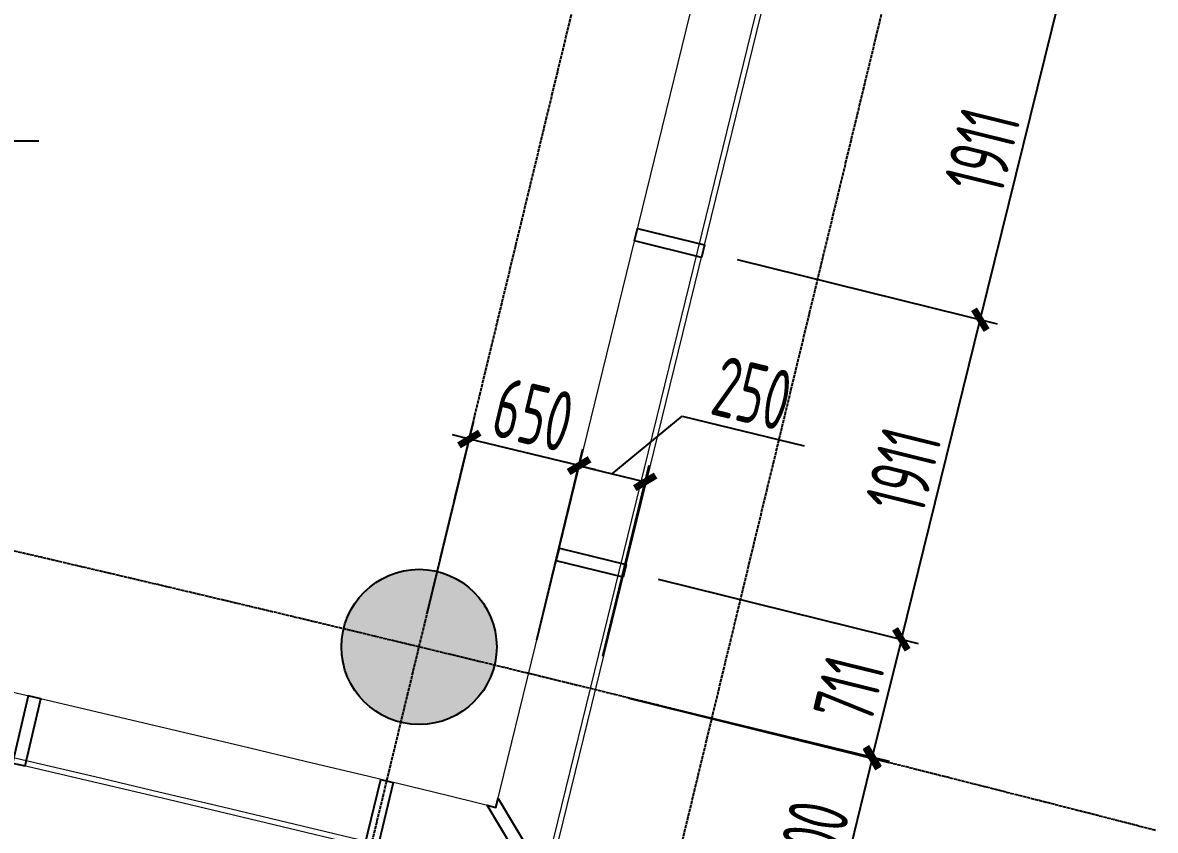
# Model space of a CAD drawing. Header units: millimetres. Extents: x 11677979 to 24947533, y -12764720 to -6308891.
# Drawn here: x 11845248 to 11851824, y -6409720 to -6405032 of the extents above; entities that cross this region are included whole.
import ezdxf
from ezdxf.enums import TextEntityAlignment as Align

# ---------------------------------------------------------------- set-up
doc = ezdxf.new("R2010")
doc.units = ezdxf.units.MM
doc.header["$LTSCALE"] = 10
for name, pattern in [('A2-RG-AXIS$0$CENTER', [2, 1.25, -0.25, 0.25, -0.25]), ('A2-RG-AXIS$0$DOTE', [2.42, 2, -0.2, 0.02, -0.2]), ('A2-RI-F4$0$A2-RG-AXIS$0$CENTER', [2, 1.25, -0.25, 0.25, -0.25]), ('A2-RI-F4$0$A2-RG-AXIS$0$DOTE', [2.42, 2, -0.2, 0.02, -0.2])]:
    doc.linetypes.add(name, pattern=pattern)
for name, color, linetype in [('A2-RB-F4$0$A-DIMS-100', 1, 'Continuous'), ('A2-RG-AXIS$0$A-GRID', 1, 'A2-RG-AXIS$0$CENTER'), ('A2-RI-F4$0$$2$A-SYMB', 4, 'Continuous'), ('A2-RI-F4$0$A2-RB-F4$0$A-DIMS-100', 1, 'Continuous'), ('A2-RI-F4$0$A2-RG-AXIS$0$A-GRID', 1, 'A2-RI-F4$0$A2-RG-AXIS$0$CENTER'), ('A2-RI-F4$0$A2-RS-F4$0$A-HATH-GRAY', 8, 'Continuous'), ('A2-RI-F4$0$A2-RS-F4$0$A-WALL-CONC', 6, 'Continuous'), ('A2-RI-F4$0$an-wndw-mull-v', 3, 'Continuous'), ('A2-RS-F4$0$A-HATH-GRAY', 8, 'Continuous'), ('A2-RS-F4$0$A-WALL-CONC', 6, 'Continuous')]:
    doc.layers.add(name, color=color, linetype=linetype)
doc.layers.add('A2-RI-F4$0$A-GLAZ', color=140, linetype='Continuous', lineweight=5)
doc.styles.add('A2-RB-F4$0$XD2008', font='hzs.shx', dxfattribs={"width": 0.7, "bigfont": 'hztxt.shx'})
doc.styles.add('A2-RI-F4$0$$0$XD2008', font='hzs.shx', dxfattribs={"width": 0.7, "bigfont": 'hztxt.shx'})
doc.styles.add('A2-RI-F4$0$A2-RB-F4$0$XD2008', font='hzs.shx', dxfattribs={"width": 0.7, "bigfont": 'hztxt.shx'})
doc.dimstyles.new('A2-RB-F4$0$XD100$0', dxfattribs={"dimscale": 100, "dimtxt": 3.5, "dimasz": 1, "dimexe": 1, "dimexo": 2, "dimgap": 0.5, "dimtad": 1, "dimdec": 0, "dimdsep": 46, "dimtxsty": 'A2-RB-F4$0$XD2008', "dimblk1": 'A2-RB-F4$0$_ArchTick', "dimblk2": 'A2-RB-F4$0$_ArchTick', "dimsah": 1, "dimcen": 2.5, "dimclrt": 4, "dimaunit": 1, "dimadec": 0, "dimazin": 0, "dimtfac": 1, "dimtdec": 0, "dimtix": 1, "dimtmove": 1, "dimatfit": 3, "dimfxl": 0, "dimtolj": 1, "dimtzin": 0, "dimarcsym": 0})
doc.dimstyles.new('A2-RI-F4$0$A2-RB-F4$0$XD100$0', dxfattribs={"dimscale": 100, "dimtxt": 3.5, "dimasz": 1, "dimexe": 1, "dimexo": 2, "dimgap": 0.5, "dimtad": 1, "dimdec": 0, "dimdsep": 46, "dimtxsty": 'A2-RI-F4$0$A2-RB-F4$0$XD2008', "dimblk1": 'A2-RI-F4$0$A2-RB-F4$0$_ArchTick', "dimblk2": 'A2-RI-F4$0$A2-RB-F4$0$_ArchTick', "dimsah": 1, "dimcen": 2.5, "dimclrt": 4, "dimaunit": 1, "dimadec": 0, "dimazin": 0, "dimtfac": 1, "dimtdec": 0, "dimtix": 1, "dimtmove": 1, "dimatfit": 3, "dimfxl": 0, "dimtolj": 1, "dimtzin": 0, "dimarcsym": 0})

# ---------------------------------------------------------------- blocks, each defined once
blk = doc.blocks.new('A2-RB-F4$0$_ArchTick')
at = {"color": 0, "linetype": 'ByBlock', "const_width": 0.4}
blk.add_lwpolyline([(-0.5, -0.5), (0.5, 0.5)], dxfattribs=at)
blk = doc.blocks.new('*D278')
at = {"layer": 'A2-RB-F4$0$A-DIMS-100', "color": 0, "lineweight": -2, "transparency": 16777216}
for p, q in [((11848670.8, -6407650.4), (11849076.1, -6407315.5)), ((11849076.1, -6407315.5), (11849785.4, -6407488.4)), ((11848232.8, -6408614.7), (11848503, -6407506.5)), ((11848479.3, -6407603.7), (11848862.3, -6407697.1)), ((11848615.8, -6408708.1), (11848886, -6407599.9))]:
    blk.add_line(p, q, dxfattribs=at)
at = {"layer": 'Defpoints', "color": 0, "transparency": 16777216}
for p in [(11848862.3, -6407697.1), (11848185.4, -6408809), (11848568.5, -6408902.4)]:
    blk.add_point(p, dxfattribs=at)
at = {"layer": 'A2-RB-F4$0$A-DIMS-100', "color": 0, "lineweight": -2, "transparency": 16777216, "xscale": 100, "yscale": 100, "zscale": 100}
for p, rotation in [((11848479.3, -6407603.7), 166.2985208408237), ((11848862.3, -6407697.1), 346.2985208408237)]:
    blk.add_blockref('A2-RB-F4$0$_ArchTick', p, dxfattribs=dict(at, rotation=rotation))
at = {"layer": 'A2-RB-F4$0$A-DIMS-100', "color": 4, "transparency": 16777216, "insert": (11849484, -6407183.3), "char_height": 350, "attachment_point": 5, "rotation": 346.29852, "style": 'A2-RB-F4$0$XD2008'}
blk.add_mtext('\\A1;250', dxfattribs=at)
blk = doc.blocks.new('*D279')
at = {"layer": 'A2-RB-F4$0$A-DIMS-100', "color": 0, "lineweight": -2, "transparency": 16777216}
for p, q in [((11847596.5, -6408460.8), (11847864.8, -6407351.6)), ((11847841.3, -6407448.7), (11847744.1, -6407425.2)), ((11848477.3, -6407602.6), (11847841.3, -6407448.7)), ((11848232.5, -6408614.7), (11848500.8, -6407505.4)), ((11848477.3, -6407602.6), (11848574.5, -6407626.1))]:
    blk.add_line(p, q, dxfattribs=at)
at = {"layer": 'Defpoints', "color": 0, "transparency": 16777216}
for p in [(11847841.3, -6407448.7), (11847549.5, -6408655.2), (11848185.4, -6408809)]:
    blk.add_point(p, dxfattribs=at)
at = {"layer": 'A2-RB-F4$0$A-DIMS-100', "color": 0, "lineweight": -2, "transparency": 16777216, "xscale": 100, "yscale": 100, "zscale": 100}
for p, rotation in [((11847841.3, -6407448.7), 346.4014259530168), ((11848477.3, -6407602.6), 166.4014259530168)]:
    blk.add_blockref('A2-RB-F4$0$_ArchTick', p, dxfattribs=dict(at, rotation=rotation))
at = {"layer": 'A2-RB-F4$0$A-DIMS-100', "color": 4, "transparency": 16777216, "insert": (11848212.2, -6407307), "char_height": 350, "attachment_point": 5, "rotation": 346.40143, "style": 'A2-RB-F4$0$XD2008'}
blk.add_mtext('\\A1;650', dxfattribs=at)
blk = doc.blocks.new('*D237')
at = {"layer": 'A2-RB-F4$0$A-DIMS-100', "color": 0, "lineweight": -2, "transparency": 16777216}
for p, q in [((11845178.9, -6409531.7), (11844836.2, -6410976.3)), ((11847222.1, -6410016.4), (11846879.4, -6411461)), ((11844859.2, -6410879), (11846902.5, -6411363.7))]:
    blk.add_line(p, q, dxfattribs=at)
at = {"layer": 'Defpoints', "color": 0, "transparency": 16777216}
for p in [(11845225, -6409337.1), (11847268.3, -6409821.8), (11846902.5, -6411363.7)]:
    blk.add_point(p, dxfattribs=at)
at = {"layer": 'A2-RB-F4$0$A-DIMS-100', "color": 0, "lineweight": -2, "transparency": 16777216, "xscale": 100, "yscale": 100, "zscale": 100}
for p, rotation in [((11844859.2, -6410879), 166.6543370660656), ((11846902.5, -6411363.7), 346.6543370660656)]:
    blk.add_blockref('A2-RB-F4$0$_ArchTick', p, dxfattribs=dict(at, rotation=rotation))
at = {"layer": 'A2-RB-F4$0$A-DIMS-100', "color": 4, "transparency": 16777216, "insert": (11845932.8, -6410902.4), "char_height": 350, "attachment_point": 5, "rotation": 346.65434, "style": 'A2-RB-F4$0$XD2008'}
blk.add_mtext('\\A1;2100', dxfattribs=at)
blk = doc.blocks.new('*D239')
at = {"layer": 'A2-RB-F4$0$A-DIMS-100', "color": 0, "lineweight": -2, "transparency": 16777216}
for p, q in [((11848937.6, -6408261.9), (11850446.5, -6408635)), ((11850349.4, -6408611), (11850178.8, -6409300.9)), ((11848767, -6408951.8), (11850275.9, -6409324.9))]:
    blk.add_line(p, q, dxfattribs=at)
at = {"layer": 'Defpoints', "color": 0, "transparency": 16777216}
for p in [(11848743.4, -6408213.9), (11848572.8, -6408903.8), (11850178.8, -6409300.9)]:
    blk.add_point(p, dxfattribs=at)
at = {"layer": 'A2-RB-F4$0$A-DIMS-100', "color": 0, "lineweight": -2, "transparency": 16777216, "xscale": 100, "yscale": 100, "zscale": 100}
for p, rotation in [((11850349.4, -6408611), 76.1121307284371), ((11850178.8, -6409300.9), 256.1121307284371)]:
    blk.add_blockref('A2-RB-F4$0$_ArchTick', p, dxfattribs=dict(at, rotation=rotation))
at = {"layer": 'A2-RB-F4$0$A-DIMS-100', "color": 4, "transparency": 16777216, "insert": (11850045.7, -6408901.9), "char_height": 350, "attachment_point": 5, "rotation": 76.11213, "style": 'A2-RB-F4$0$XD2008'}
blk.add_mtext('\\A1;711', dxfattribs=at)
blk = doc.blocks.new('*D240')
at = {"layer": 'A2-RB-F4$0$A-DIMS-100', "color": 0, "lineweight": -2, "transparency": 16777216}
for p, q in [((11849396.2, -6406407), (11850905.1, -6406780.1)), ((11850349.4, -6408611), (11850808, -6406756.1)), ((11848937.6, -6408261.9), (11850446.5, -6408635))]:
    blk.add_line(p, q, dxfattribs=at)
at = {"layer": 'Defpoints', "color": 0, "transparency": 16777216}
for p in [(11849202, -6406359), (11850808, -6406756.1), (11848743.4, -6408213.9)]:
    blk.add_point(p, dxfattribs=at)
at = {"layer": 'A2-RB-F4$0$A-DIMS-100', "color": 0, "lineweight": -2, "transparency": 16777216, "xscale": 100, "yscale": 100, "zscale": 100}
for p, rotation in [((11850808, -6406756.1), 76.11213072837425), ((11850349.4, -6408611), 256.1121307283742)]:
    blk.add_blockref('A2-RB-F4$0$_ArchTick', p, dxfattribs=dict(at, rotation=rotation))
at = {"layer": 'A2-RB-F4$0$A-DIMS-100', "color": 4, "transparency": 16777216, "insert": (11850360.3, -6407629.5), "char_height": 350, "attachment_point": 5, "rotation": 76.11213, "style": 'A2-RB-F4$0$XD2008'}
blk.add_mtext('\\A1;1911', dxfattribs=at)
blk = doc.blocks.new('*D241')
at = {"layer": 'A2-RB-F4$0$A-DIMS-100', "color": 0, "lineweight": -2, "transparency": 16777216}
for p, q in [((11849854.8, -6404552.1), (11851363.7, -6404925.2)), ((11850808, -6406756.1), (11851266.6, -6404901.2)), ((11849396.2, -6406407), (11850905.1, -6406780.1))]:
    blk.add_line(p, q, dxfattribs=at)
at = {"layer": 'Defpoints', "color": 0, "transparency": 16777216}
for p in [(11849660.7, -6404504.1), (11851266.6, -6404901.2), (11849202, -6406359)]:
    blk.add_point(p, dxfattribs=at)
at = {"layer": 'A2-RB-F4$0$A-DIMS-100', "color": 0, "lineweight": -2, "transparency": 16777216, "xscale": 100, "yscale": 100, "zscale": 100}
for p, rotation in [((11851266.6, -6404901.2), 76.11213072832003), ((11850808, -6406756.1), 256.11213072832)]:
    blk.add_blockref('A2-RB-F4$0$_ArchTick', p, dxfattribs=dict(at, rotation=rotation))
at = {"layer": 'A2-RB-F4$0$A-DIMS-100', "color": 4, "transparency": 16777216, "insert": (11850818.9, -6405774.7), "char_height": 350, "attachment_point": 5, "rotation": 76.11213, "style": 'A2-RB-F4$0$XD2008'}
blk.add_mtext('\\A1;1911', dxfattribs=at)
blk = doc.blocks.new('*D243')
at = {"layer": 'A2-RB-F4$0$A-DIMS-100', "color": 0, "lineweight": -2, "transparency": 16777216}
for p, q in [((11848762.8, -6408949.7), (11850278.9, -6409318.4)), ((11850181.7, -6409294.8), (11849898.1, -6410461.1)), ((11848479.2, -6410116), (11849995.2, -6410484.7))]:
    blk.add_line(p, q, dxfattribs=at)
at = {"layer": 'Defpoints', "color": 0, "transparency": 16777216}
for p in [(11848568.5, -6408902.4), (11848284.8, -6410068.7), (11849898.1, -6410461.1)]:
    blk.add_point(p, dxfattribs=at)
at = {"layer": 'A2-RB-F4$0$A-DIMS-100', "color": 0, "lineweight": -2, "transparency": 16777216, "xscale": 100, "yscale": 100, "zscale": 100}
for p, rotation in [((11850181.7, -6409294.8), 76.33113835615508), ((11849898.1, -6410461.1), 256.3311383561551)]:
    blk.add_blockref('A2-RB-F4$0$_ArchTick', p, dxfattribs=dict(at, rotation=rotation))
at = {"layer": 'A2-RB-F4$0$A-DIMS-100', "color": 4, "transparency": 16777216, "insert": (11849821.3, -6409824.7), "char_height": 350, "attachment_point": 5, "rotation": 76.33114, "style": 'A2-RB-F4$0$XD2008'}
blk.add_mtext('\\A1;1200', dxfattribs=at)
blk = doc.blocks.new('A2-RG-AXIS')
at = {"layer": 'A2-RG-AXIS$0$A-GRID', "linetype": 'A2-RG-AXIS$0$DOTE'}
for p, q in [((11845769.4, -6416040.8), (11855178.4, -6377003.5)), ((11847468.7, -6416458.9), (11856889.5, -6377372.8))]:
    blk.add_line(p, q, dxfattribs=at)
for radius in [293700, 289100]:
    blk.add_arc((11778730.7, -6694178.7), radius, 75.589281, 95.407645, dxfattribs=at)
blk = doc.blocks.new('A2-RI-F4$0$A2-RB-F4$0$_ArchTick')
at = {"color": 0, "linetype": 'ByBlock', "const_width": 0.4}
blk.add_lwpolyline([(-0.5, -0.5), (0.5, 0.5)], dxfattribs=at)
blk = doc.blocks.new('*D803')
at = {"layer": 'A2-RI-F4$0$A2-RB-F4$0$A-DIMS-100', "color": 0, "lineweight": -2, "transparency": 16777216}
for p, q in [((11848670.8, -6407650.4), (11849076.1, -6407315.5)), ((11849076.1, -6407315.5), (11849785.4, -6407488.4)), ((11848232.8, -6408614.7), (11848503, -6407506.5)), ((11848479.3, -6407603.7), (11848862.3, -6407697.1)), ((11848615.8, -6408708.1), (11848886, -6407599.9))]:
    blk.add_line(p, q, dxfattribs=at)
at = {"layer": 'Defpoints', "color": 0, "transparency": 16777216}
for p in [(11848862.3, -6407697.1), (11848185.4, -6408809), (11848568.5, -6408902.4)]:
    blk.add_point(p, dxfattribs=at)
at = {"layer": 'A2-RI-F4$0$A2-RB-F4$0$A-DIMS-100', "color": 0, "lineweight": -2, "transparency": 16777216, "xscale": 100, "yscale": 100, "zscale": 100}
for p, rotation in [((11848479.3, -6407603.7), 166.2985208408237), ((11848862.3, -6407697.1), 346.2985208408237)]:
    blk.add_blockref('A2-RI-F4$0$A2-RB-F4$0$_ArchTick', p, dxfattribs=dict(at, rotation=rotation))
at = {"layer": 'A2-RI-F4$0$A2-RB-F4$0$A-DIMS-100', "color": 4, "transparency": 16777216, "insert": (11849484, -6407183.3), "char_height": 350, "attachment_point": 5, "rotation": 346.29852, "style": 'A2-RI-F4$0$A2-RB-F4$0$XD2008'}
blk.add_mtext('\\A1;250', dxfattribs=at)
blk = doc.blocks.new('*D804')
at = {"layer": 'A2-RI-F4$0$A2-RB-F4$0$A-DIMS-100', "color": 0, "lineweight": -2, "transparency": 16777216}
for p, q in [((11847596.5, -6408460.8), (11847864.8, -6407351.6)), ((11847841.3, -6407448.7), (11847744.1, -6407425.2)), ((11848477.3, -6407602.6), (11847841.3, -6407448.7)), ((11848232.5, -6408614.7), (11848500.8, -6407505.4)), ((11848477.3, -6407602.6), (11848574.5, -6407626.1))]:
    blk.add_line(p, q, dxfattribs=at)
at = {"layer": 'Defpoints', "color": 0, "transparency": 16777216}
for p in [(11847841.3, -6407448.7), (11847549.5, -6408655.2), (11848185.4, -6408809)]:
    blk.add_point(p, dxfattribs=at)
at = {"layer": 'A2-RI-F4$0$A2-RB-F4$0$A-DIMS-100', "color": 0, "lineweight": -2, "transparency": 16777216, "xscale": 100, "yscale": 100, "zscale": 100}
for p, rotation in [((11847841.3, -6407448.7), 346.4014259530168), ((11848477.3, -6407602.6), 166.4014259530168)]:
    blk.add_blockref('A2-RI-F4$0$A2-RB-F4$0$_ArchTick', p, dxfattribs=dict(at, rotation=rotation))
at = {"layer": 'A2-RI-F4$0$A2-RB-F4$0$A-DIMS-100', "color": 4, "transparency": 16777216, "insert": (11848212.2, -6407307), "char_height": 350, "attachment_point": 5, "rotation": 346.40143, "style": 'A2-RI-F4$0$A2-RB-F4$0$XD2008'}
blk.add_mtext('\\A1;650', dxfattribs=at)
blk = doc.blocks.new('*D762')
at = {"layer": 'A2-RI-F4$0$A2-RB-F4$0$A-DIMS-100', "color": 0, "lineweight": -2, "transparency": 16777216}
for p, q in [((11845178.9, -6409531.7), (11844836.2, -6410976.3)), ((11847222.1, -6410016.4), (11846879.4, -6411461)), ((11844859.2, -6410879), (11846902.5, -6411363.7))]:
    blk.add_line(p, q, dxfattribs=at)
at = {"layer": 'Defpoints', "color": 0, "transparency": 16777216}
for p in [(11845225, -6409337.1), (11847268.3, -6409821.8), (11846902.5, -6411363.7)]:
    blk.add_point(p, dxfattribs=at)
at = {"layer": 'A2-RI-F4$0$A2-RB-F4$0$A-DIMS-100', "color": 0, "lineweight": -2, "transparency": 16777216, "xscale": 100, "yscale": 100, "zscale": 100}
for p, rotation in [((11844859.2, -6410879), 166.6543370660656), ((11846902.5, -6411363.7), 346.6543370660656)]:
    blk.add_blockref('A2-RI-F4$0$A2-RB-F4$0$_ArchTick', p, dxfattribs=dict(at, rotation=rotation))
at = {"layer": 'A2-RI-F4$0$A2-RB-F4$0$A-DIMS-100', "color": 4, "transparency": 16777216, "insert": (11845932.8, -6410902.4), "char_height": 350, "attachment_point": 5, "rotation": 346.65434, "style": 'A2-RI-F4$0$A2-RB-F4$0$XD2008'}
blk.add_mtext('\\A1;2100', dxfattribs=at)
blk = doc.blocks.new('*D764')
at = {"layer": 'A2-RI-F4$0$A2-RB-F4$0$A-DIMS-100', "color": 0, "lineweight": -2, "transparency": 16777216}
for p, q in [((11848937.6, -6408261.9), (11850446.5, -6408635)), ((11850349.4, -6408611), (11850178.8, -6409300.9)), ((11848767, -6408951.8), (11850275.9, -6409324.9))]:
    blk.add_line(p, q, dxfattribs=at)
at = {"layer": 'Defpoints', "color": 0, "transparency": 16777216}
for p in [(11848743.4, -6408213.9), (11848572.8, -6408903.8), (11850178.8, -6409300.9)]:
    blk.add_point(p, dxfattribs=at)
at = {"layer": 'A2-RI-F4$0$A2-RB-F4$0$A-DIMS-100', "color": 0, "lineweight": -2, "transparency": 16777216, "xscale": 100, "yscale": 100, "zscale": 100}
for p, rotation in [((11850349.4, -6408611), 76.1121307284371), ((11850178.8, -6409300.9), 256.1121307284371)]:
    blk.add_blockref('A2-RI-F4$0$A2-RB-F4$0$_ArchTick', p, dxfattribs=dict(at, rotation=rotation))
at = {"layer": 'A2-RI-F4$0$A2-RB-F4$0$A-DIMS-100', "color": 4, "transparency": 16777216, "insert": (11850045.7, -6408901.9), "char_height": 350, "attachment_point": 5, "rotation": 76.11213, "style": 'A2-RI-F4$0$A2-RB-F4$0$XD2008'}
blk.add_mtext('\\A1;711', dxfattribs=at)
blk = doc.blocks.new('*D765')
at = {"layer": 'A2-RI-F4$0$A2-RB-F4$0$A-DIMS-100', "color": 0, "lineweight": -2, "transparency": 16777216}
for p, q in [((11849396.2, -6406407), (11850905.1, -6406780.1)), ((11850349.4, -6408611), (11850808, -6406756.1)), ((11848937.6, -6408261.9), (11850446.5, -6408635))]:
    blk.add_line(p, q, dxfattribs=at)
at = {"layer": 'Defpoints', "color": 0, "transparency": 16777216}
for p in [(11849202, -6406359), (11850808, -6406756.1), (11848743.4, -6408213.9)]:
    blk.add_point(p, dxfattribs=at)
at = {"layer": 'A2-RI-F4$0$A2-RB-F4$0$A-DIMS-100', "color": 0, "lineweight": -2, "transparency": 16777216, "xscale": 100, "yscale": 100, "zscale": 100}
for p, rotation in [((11850808, -6406756.1), 76.11213072837425), ((11850349.4, -6408611), 256.1121307283742)]:
    blk.add_blockref('A2-RI-F4$0$A2-RB-F4$0$_ArchTick', p, dxfattribs=dict(at, rotation=rotation))
at = {"layer": 'A2-RI-F4$0$A2-RB-F4$0$A-DIMS-100', "color": 4, "transparency": 16777216, "insert": (11850360.3, -6407629.5), "char_height": 350, "attachment_point": 5, "rotation": 76.11213, "style": 'A2-RI-F4$0$A2-RB-F4$0$XD2008'}
blk.add_mtext('\\A1;1911', dxfattribs=at)
blk = doc.blocks.new('*D766')
at = {"layer": 'A2-RI-F4$0$A2-RB-F4$0$A-DIMS-100', "color": 0, "lineweight": -2, "transparency": 16777216}
for p, q in [((11849854.8, -6404552.1), (11851363.7, -6404925.2)), ((11850808, -6406756.1), (11851266.6, -6404901.2)), ((11849396.2, -6406407), (11850905.1, -6406780.1))]:
    blk.add_line(p, q, dxfattribs=at)
at = {"layer": 'Defpoints', "color": 0, "transparency": 16777216}
for p in [(11849660.7, -6404504.1), (11851266.6, -6404901.2), (11849202, -6406359)]:
    blk.add_point(p, dxfattribs=at)
at = {"layer": 'A2-RI-F4$0$A2-RB-F4$0$A-DIMS-100', "color": 0, "lineweight": -2, "transparency": 16777216, "xscale": 100, "yscale": 100, "zscale": 100}
for p, rotation in [((11851266.6, -6404901.2), 76.11213072832003), ((11850808, -6406756.1), 256.11213072832)]:
    blk.add_blockref('A2-RI-F4$0$A2-RB-F4$0$_ArchTick', p, dxfattribs=dict(at, rotation=rotation))
at = {"layer": 'A2-RI-F4$0$A2-RB-F4$0$A-DIMS-100', "color": 4, "transparency": 16777216, "insert": (11850818.9, -6405774.7), "char_height": 350, "attachment_point": 5, "rotation": 76.11213, "style": 'A2-RI-F4$0$A2-RB-F4$0$XD2008'}
blk.add_mtext('\\A1;1911', dxfattribs=at)
blk = doc.blocks.new('*D768')
at = {"layer": 'A2-RI-F4$0$A2-RB-F4$0$A-DIMS-100', "color": 0, "lineweight": -2, "transparency": 16777216}
for p, q in [((11848762.8, -6408949.7), (11850278.9, -6409318.4)), ((11850181.7, -6409294.8), (11849898.1, -6410461.1)), ((11848479.2, -6410116), (11849995.2, -6410484.7))]:
    blk.add_line(p, q, dxfattribs=at)
at = {"layer": 'Defpoints', "color": 0, "transparency": 16777216}
for p in [(11848568.5, -6408902.4), (11848284.8, -6410068.7), (11849898.1, -6410461.1)]:
    blk.add_point(p, dxfattribs=at)
at = {"layer": 'A2-RI-F4$0$A2-RB-F4$0$A-DIMS-100', "color": 0, "lineweight": -2, "transparency": 16777216, "xscale": 100, "yscale": 100, "zscale": 100}
for p, rotation in [((11850181.7, -6409294.8), 76.33113835615508), ((11849898.1, -6410461.1), 256.3311383561551)]:
    blk.add_blockref('A2-RI-F4$0$A2-RB-F4$0$_ArchTick', p, dxfattribs=dict(at, rotation=rotation))
at = {"layer": 'A2-RI-F4$0$A2-RB-F4$0$A-DIMS-100', "color": 4, "transparency": 16777216, "insert": (11849821.3, -6409824.7), "char_height": 350, "attachment_point": 5, "rotation": 76.33114, "style": 'A2-RI-F4$0$A2-RB-F4$0$XD2008'}
blk.add_mtext('\\A1;1200', dxfattribs=at)
blk = doc.blocks.new('A2-RI-F4$0$A2-RG-AXIS')
at = {"layer": 'A2-RI-F4$0$A2-RG-AXIS$0$A-GRID', "linetype": 'A2-RI-F4$0$A2-RG-AXIS$0$DOTE'}
for p, q in [((11845769.4, -6416040.8), (11855178.4, -6377003.5)), ((11847468.7, -6416458.9), (11856889.5, -6377372.8))]:
    blk.add_line(p, q, dxfattribs=at)
for radius in [293700, 289100]:
    blk.add_arc((11778730.7, -6694178.7), radius, 75.589281, 95.407645, dxfattribs=at)
blk = doc.blocks.new('A2-RI-F4$0$A2-RS-F4')
at = {"layer": 'A2-RI-F4$0$A2-RS-F4$0$A-HATH-GRAY', "ltscale": 3}
h = blk.add_hatch(color=256, dxfattribs=at)
h.paths.add_polyline_path([(11780370.9, -6378132.8), (11781370.9, -6378139.6), (11781379.7, -6376839.6), (11780379.7, -6376832.8)])
h.paths.add_polyline_path([(11771295.3, -6378216.2), (11772295, -6378194.3), (11772266.5, -6376894.6), (11771266.7, -6376916.1)])
h.paths.add_polyline_path([(11789445.2, -6378310.2), (11790444.5, -6378345.7), (11790490.7, -6377046.5), (11789491.3, -6377010.6)])
h.paths.add_polyline_path([(11794061, -6377995.6), (11794659.8, -6378034.1), (11794711.1, -6377235.6), (11794112.3, -6377197.1)])
h.paths.add_polyline_path([(11762225.8, -6378560), (11763224.5, -6378509.3), (11763158.6, -6377210.6), (11762159.9, -6377261.3)])
h.paths.add_polyline_path([(11756037.9, -6378647), (11756835.4, -6378583.6), (11756756.1, -6377586.7), (11755958.6, -6377650.1)])
h.paths.add_polyline_path([(11801644.4, -6378461.8), (11802243.1, -6378500.3), (11802294.5, -6377701.9), (11801695.7, -6377663.4)])
h.paths.add_polyline_path([(11751541.3, -6379498.7), (11752338.8, -6379435.3), (11752219.8, -6377940), (11751422.4, -6378003.4)])
h.paths.add_polyline_path([(11807663.9, -6379405.7), (11808460.5, -6379479.9), (11808571.8, -6378285.1), (11807775.3, -6378210.6)])
h.paths.add_polyline_path([(11816584.8, -6380403.2), (11817577.3, -6380525.1), (11817735.8, -6379234.7), (11816743.2, -6379112.9)])
h.paths.add_polyline_path([(11825579.4, -6381618.6), (11826568.2, -6381768.4), (11826762.9, -6380483.1), (11825774.2, -6380333.3)])
h.paths.add_polyline_path([(11793833.2, -6381538.6), (11794432, -6381577.1), (11794483.3, -6380778.7), (11793884.5, -6380740.2)])
h.paths.add_polyline_path([(11801416.6, -6382004.6), (11802015.3, -6382043.1), (11802066.7, -6381244.7), (11801467.9, -6381206.2)])
h.paths.add_polyline_path([(11834536.4, -6383084.9), (11835520.4, -6383263), (11835752, -6381983.8), (11834767.9, -6381805.7)])
h.paths.add_polyline_path([(11843441.7, -6384836.8), (11844420.2, -6385043.1), (11844688.3, -6383771), (11843709.9, -6383564.7)])
h.paths.add_polyline_path([(11849706.8, -6386047.7), (11850486.4, -6386227.4), (11850720.8, -6385255.2), (11849941.2, -6385075.5)])
h.paths.add_polyline_path([(11756683.4, -6386771.7), (11757480.7, -6386706.4), (11757402.3, -6385711.3), (11756604.9, -6385774.7)])
h.paths.add_polyline_path([(11752167.8, -6387373.9), (11752965.3, -6387310.5), (11752846.3, -6385815.2), (11752048.8, -6385878.6)])
h.paths.add_polyline_path([(11854131.9, -6387106.5), (11854911.5, -6387286.2), (11855145.9, -6386314), (11854366.3, -6386134.3)])
h.paths.add_polyline_path([(11793236.4, -6390820.6), (11793835.2, -6390859), (11793886.5, -6390060.7), (11793287.7, -6390022.2)])
h.paths.add_polyline_path([(11800819.8, -6391285.9), (11801418.6, -6391324.4), (11801469.9, -6390525.9), (11800871.2, -6390487.4)])
h.paths.add_polyline_path([(11847832.2, -6393825.3), (11848611.8, -6394005), (11848846.2, -6393032.8), (11848066.6, -6392853.1)])
h.paths.add_polyline_path([(11780263.2, -6394032.4), (11781263.2, -6394039.2), (11781272, -6392739.2), (11780272, -6392732.1)])
h.paths.add_polyline_path([(11771644.2, -6394112.4), (11772644, -6394090.4), (11772615.4, -6392790.7), (11771615.7, -6392812.3)])
h.paths.add_polyline_path([(11788881, -6394200.2), (11789880.4, -6394235.7), (11789926.5, -6392936.5), (11788927.1, -6392900.6)])
h.paths.add_polyline_path([(11793008.6, -6394363.6), (11793607.4, -6394402.1), (11793658.7, -6393603.7), (11793059.9, -6393565.2)])
h.paths.add_polyline_path([(11763031, -6394439.6), (11764029.7, -6394388.9), (11763963.9, -6393090.2), (11762965.1, -6393140.9)])
h.paths.add_polyline_path([(11757322.6, -6394796.6), (11758120, -6394731.3), (11758040.8, -6393736.3), (11757243.3, -6393799.7)])
h.paths.add_polyline_path([(11800592, -6394828.7), (11801190.8, -6394867.2), (11801242.1, -6394068.8), (11800643.4, -6394030.3)])
h.paths.add_polyline_path([(11852257.4, -6394883.9), (11853037, -6395063.6), (11853271.3, -6394091.4), (11852491.7, -6393911.7)])
h.paths.add_polyline_path([(11752786.3, -6395149.5), (11753583.8, -6395086), (11753464.9, -6393590.8), (11752667.4, -6393654.2)])
h.paths.add_polyline_path([(11806188.5, -6395237.1), (11806985.1, -6395311.3), (11807096.4, -6394116.5), (11806299.9, -6394042)])
h.paths.add_polyline_path([(11814655.7, -6396186), (11815648.4, -6396307.3), (11815806.1, -6395016.9), (11814813.5, -6394895.6)])
h.paths.add_polyline_path([(11823197.5, -6397340.4), (11824186.2, -6397490.2), (11824381, -6396204.9), (11823392.2, -6396055.1)])
h.paths.add_polyline_path([(11831681.6, -6398728.6), (11832663, -6398920.7), (11832912.6, -6397644.9), (11831931.2, -6397452.8)])
h.paths.add_polyline_path([(11840164, -6400382.5), (11841142.5, -6400588.8), (11841410.7, -6399316.8), (11840432.2, -6399110.5)])
edge = h.paths.add_edge_path()
edge.add_arc((11780719.1, -6400485.4), 450, 0, 360)
edge = h.paths.add_edge_path()
edge.add_arc((11772285.6, -6400549.4), 450, 0, 360)
edge = h.paths.add_edge_path()
edge.add_arc((11789151.8, -6400663.7), 450, 0, 360)
edge = h.paths.add_edge_path()
edge.add_arc((11763857, -6400855.6), 450, 0, 360)
h.paths.add_polyline_path([(11845945.9, -6401651.6), (11846725.5, -6401831.2), (11846959.8, -6400859), (11846180.2, -6400679.3)])
edge = h.paths.add_edge_path()
edge.add_arc((11797575.5, -6401083.9), 450, 0, 360)
edge = h.paths.add_edge_path()
edge.add_arc((11755440.6, -6401403.6), 450.5, 0, 360)
edge = h.paths.add_edge_path()
edge.add_arc((11805983.7, -6401745.9), 450, 0, 360)
h.paths.add_polyline_path([(11850371.1, -6402710), (11851150.7, -6402889.7), (11851385, -6401917.5), (11850605.5, -6401737.8)])
edge = h.paths.add_edge_path()
edge.add_arc((11814369.4, -6402649), 450, 0, 360)
edge = h.paths.add_edge_path()
edge.add_arc((11822725.7, -6403792.5), 450, 0, 360)
edge = h.paths.add_edge_path()
edge.add_arc((11831045.7, -6405175.5), 450, 0, 360)
edge = h.paths.add_edge_path()
edge.add_arc((11839322.6, -6406796.9), 450.5, 0, 360)
edge = h.paths.add_edge_path()
edge.add_arc((11847549.5, -6408655.2), 450.5, 0, 360)
at = {"layer": 'A2-RI-F4$0$A2-RS-F4$0$A-WALL-CONC'}
blk.add_circle((11847549.5, -6408655.2), 450.5, dxfattribs=at)
blk = doc.blocks.new('A2-RI-F4$0$$2$ECADI-TAG-HGHT（国标）')
at = {"color": 1}
blk.add_line((-2.121, 2.121), (11.768, 2.121), dxfattribs=at)
at = {"color": 1, "const_width": 0.5}
blk.add_lwpolyline([(-2.121, 2.121), (0, 0), (2.121, 2.121)], dxfattribs=at)
at = {"style": 'A2-RI-F4$0$$0$XD2008', "width": 0.7}
blk.add_attdef('FL', text='', height=3, dxfattribs=at).set_placement((-2.689, 2.967), align=Align.RIGHT)
for tag, p in [('F.F.L.', (2.284, 2.967)), ('T.O.S.', (2.284, -1.104))]:
    blk.add_attdef(tag, p, '', height=3, dxfattribs=at)
blk = doc.blocks.new('A2-RI-F4$0$5yrthfh')
at = {"layer": 'A2-RI-F4$0$an-wndw-mull-v'}
blk.add_lwpolyline([(3.2, -37.4), (402, -3.5), (395.5, 71.2), (-3.2, 37.4), (3.2, -37.4)], close=True, dxfattribs=at)
blk = doc.blocks.new('A2-RI-F4$0$A$C047A065C')
at = {"layer": 'A2-RI-F4$0$an-wndw-mull-v'}
for points in [[(93747.8, -4990.7), (93359.3, -4895.6), (93377.1, -4822.7), (93765.6, -4917.8), (93747.8, -4990.7)], [(93293.9, -6846.7), (92905.3, -6751.6), (92923.2, -6678.7), (93311.7, -6773.8), (93293.9, -6846.7)]]:
    blk.add_lwpolyline(points, close=True, dxfattribs=at)
blk.add_lwpolyline([(92503.2, -8170.2), (92554.5, -8182.7), (92567.1, -8130.9), (92858.9, -8616.9), (92844.2, -8665.1), (92790.5, -8648.7), (92503.2, -8170.2)], dxfattribs=at)
at = {"rotation": 72.03379957360688}
blk.add_blockref('A2-RI-F4$0$5yrthfh', (89785.4, -7933.8), dxfattribs=at)
at = {"xscale": -1, "rotation": 261.2746231592365}
blk.add_blockref('A2-RI-F4$0$5yrthfh', (91828.7, -8419.1), dxfattribs=at)
blk = doc.blocks.new('A2-RS-F4')
at = {"layer": 'A2-RS-F4$0$A-HATH-GRAY', "ltscale": 3}
h = blk.add_hatch(color=256, dxfattribs=at)
h.paths.add_polyline_path([(11780370.9, -6378132.8), (11781370.9, -6378139.6), (11781379.7, -6376839.6), (11780379.7, -6376832.8)])
h.paths.add_polyline_path([(11771295.3, -6378216.2), (11772295, -6378194.3), (11772266.5, -6376894.6), (11771266.7, -6376916.1)])
h.paths.add_polyline_path([(11789445.2, -6378310.2), (11790444.5, -6378345.7), (11790490.7, -6377046.5), (11789491.3, -6377010.6)])
h.paths.add_polyline_path([(11794061, -6377995.6), (11794659.8, -6378034.1), (11794711.1, -6377235.6), (11794112.3, -6377197.1)])
h.paths.add_polyline_path([(11762225.8, -6378560), (11763224.5, -6378509.3), (11763158.6, -6377210.6), (11762159.9, -6377261.3)])
h.paths.add_polyline_path([(11756037.9, -6378647), (11756835.4, -6378583.6), (11756756.1, -6377586.7), (11755958.6, -6377650.1)])
h.paths.add_polyline_path([(11801644.4, -6378461.8), (11802243.1, -6378500.3), (11802294.5, -6377701.9), (11801695.7, -6377663.4)])
h.paths.add_polyline_path([(11751541.3, -6379498.7), (11752338.8, -6379435.3), (11752219.8, -6377940), (11751422.4, -6378003.4)])
h.paths.add_polyline_path([(11807663.9, -6379405.7), (11808460.5, -6379479.9), (11808571.8, -6378285.1), (11807775.3, -6378210.6)])
h.paths.add_polyline_path([(11816584.8, -6380403.2), (11817577.3, -6380525.1), (11817735.8, -6379234.7), (11816743.2, -6379112.9)])
h.paths.add_polyline_path([(11825579.4, -6381618.6), (11826568.2, -6381768.4), (11826762.9, -6380483.1), (11825774.2, -6380333.3)])
h.paths.add_polyline_path([(11793833.2, -6381538.6), (11794432, -6381577.1), (11794483.3, -6380778.7), (11793884.5, -6380740.2)])
h.paths.add_polyline_path([(11801416.6, -6382004.6), (11802015.3, -6382043.1), (11802066.7, -6381244.7), (11801467.9, -6381206.2)])
h.paths.add_polyline_path([(11834536.4, -6383084.9), (11835520.4, -6383263), (11835752, -6381983.8), (11834767.9, -6381805.7)])
h.paths.add_polyline_path([(11843441.7, -6384836.8), (11844420.2, -6385043.1), (11844688.3, -6383771), (11843709.9, -6383564.7)])
h.paths.add_polyline_path([(11849706.8, -6386047.7), (11850486.4, -6386227.4), (11850720.8, -6385255.2), (11849941.2, -6385075.5)])
h.paths.add_polyline_path([(11756683.4, -6386771.7), (11757480.7, -6386706.4), (11757402.3, -6385711.3), (11756604.9, -6385774.7)])
h.paths.add_polyline_path([(11752167.8, -6387373.9), (11752965.3, -6387310.5), (11752846.3, -6385815.2), (11752048.8, -6385878.6)])
h.paths.add_polyline_path([(11854131.9, -6387106.5), (11854911.5, -6387286.2), (11855145.9, -6386314), (11854366.3, -6386134.3)])
h.paths.add_polyline_path([(11793236.4, -6390820.6), (11793835.2, -6390859), (11793886.5, -6390060.7), (11793287.7, -6390022.2)])
h.paths.add_polyline_path([(11800819.8, -6391285.9), (11801418.6, -6391324.4), (11801469.9, -6390525.9), (11800871.2, -6390487.4)])
h.paths.add_polyline_path([(11847832.2, -6393825.3), (11848611.8, -6394005), (11848846.2, -6393032.8), (11848066.6, -6392853.1)])
h.paths.add_polyline_path([(11780263.2, -6394032.4), (11781263.2, -6394039.2), (11781272, -6392739.2), (11780272, -6392732.1)])
h.paths.add_polyline_path([(11771644.2, -6394112.4), (11772644, -6394090.4), (11772615.4, -6392790.7), (11771615.7, -6392812.3)])
h.paths.add_polyline_path([(11788881, -6394200.2), (11789880.4, -6394235.7), (11789926.5, -6392936.5), (11788927.1, -6392900.6)])
h.paths.add_polyline_path([(11793008.6, -6394363.6), (11793607.4, -6394402.1), (11793658.7, -6393603.7), (11793059.9, -6393565.2)])
h.paths.add_polyline_path([(11763031, -6394439.6), (11764029.7, -6394388.9), (11763963.9, -6393090.2), (11762965.1, -6393140.9)])
h.paths.add_polyline_path([(11757322.6, -6394796.6), (11758120, -6394731.3), (11758040.8, -6393736.3), (11757243.3, -6393799.7)])
h.paths.add_polyline_path([(11800592, -6394828.7), (11801190.8, -6394867.2), (11801242.1, -6394068.8), (11800643.4, -6394030.3)])
h.paths.add_polyline_path([(11852257.4, -6394883.9), (11853037, -6395063.6), (11853271.3, -6394091.4), (11852491.7, -6393911.7)])
h.paths.add_polyline_path([(11752786.3, -6395149.5), (11753583.8, -6395086), (11753464.9, -6393590.8), (11752667.4, -6393654.2)])
h.paths.add_polyline_path([(11806188.5, -6395237.1), (11806985.1, -6395311.3), (11807096.4, -6394116.5), (11806299.9, -6394042)])
h.paths.add_polyline_path([(11814655.7, -6396186), (11815648.4, -6396307.3), (11815806.1, -6395016.9), (11814813.5, -6394895.6)])
h.paths.add_polyline_path([(11823197.5, -6397340.4), (11824186.2, -6397490.2), (11824381, -6396204.9), (11823392.2, -6396055.1)])
h.paths.add_polyline_path([(11831681.6, -6398728.6), (11832663, -6398920.7), (11832912.6, -6397644.9), (11831931.2, -6397452.8)])
h.paths.add_polyline_path([(11840164, -6400382.5), (11841142.5, -6400588.8), (11841410.7, -6399316.8), (11840432.2, -6399110.5)])
edge = h.paths.add_edge_path()
edge.add_arc((11780719.1, -6400485.4), 450, 0, 360)
edge = h.paths.add_edge_path()
edge.add_arc((11772285.6, -6400549.4), 450, 0, 360)
edge = h.paths.add_edge_path()
edge.add_arc((11789151.8, -6400663.7), 450, 0, 360)
edge = h.paths.add_edge_path()
edge.add_arc((11763857, -6400855.6), 450, 0, 360)
h.paths.add_polyline_path([(11845945.9, -6401651.6), (11846725.5, -6401831.2), (11846959.8, -6400859), (11846180.2, -6400679.3)])
edge = h.paths.add_edge_path()
edge.add_arc((11797575.5, -6401083.9), 450, 0, 360)
edge = h.paths.add_edge_path()
edge.add_arc((11755440.6, -6401403.6), 450.5, 0, 360)
edge = h.paths.add_edge_path()
edge.add_arc((11805983.7, -6401745.9), 450, 0, 360)
h.paths.add_polyline_path([(11850371.1, -6402710), (11851150.7, -6402889.7), (11851385, -6401917.5), (11850605.5, -6401737.8)])
edge = h.paths.add_edge_path()
edge.add_arc((11814369.4, -6402649), 450, 0, 360)
edge = h.paths.add_edge_path()
edge.add_arc((11822725.7, -6403792.5), 450, 0, 360)
edge = h.paths.add_edge_path()
edge.add_arc((11831045.7, -6405175.5), 450, 0, 360)
edge = h.paths.add_edge_path()
edge.add_arc((11839322.6, -6406796.9), 450.5, 0, 360)
edge = h.paths.add_edge_path()
edge.add_arc((11847549.5, -6408655.2), 450.5, 0, 360)
at = {"layer": 'A2-RS-F4$0$A-WALL-CONC'}
blk.add_circle((11847549.5, -6408655.2), 450.5, dxfattribs=at)
blk = doc.blocks.new('A2-RB-F4')
at = {"layer": 'A2-RB-F4$0$A-DIMS-100'}
for p1, p2, distance, picture, middle in [((11849202, -6406359), (11849660.7, -6404504.1), -1654.3, '*D241', (11850818.9, -6405774.7)), ((11848743.4, -6408213.9), (11849202, -6406359), -1654.3, '*D240', (11850360.3, -6407629.5)), ((11848743.4, -6408213.9), (11848572.8, -6408903.8), 1654.3, '*D239', (11850045.7, -6408901.9)), ((11848568.5, -6408902.4), (11848284.8, -6410068.7), 1660.3, '*D243', (11849821.3, -6409824.7)), ((11845225, -6409337.1), (11847268.3, -6409821.8), -1584.7, '*D237', (11845932.8, -6410902.4))]:
    dim = blk.add_aligned_dim(p1=p1, p2=p2, distance=distance, dimstyle='A2-RB-F4$0$XD100$0', dxfattribs=at)
    dim.commit()
    dim.dimension.update_dxf_attribs({"geometry": picture, "text_midpoint": middle})
dim = blk.add_linear_dim(base=(11848862.3, -6407697.1), p1=(11848185.4, -6408809), p2=(11848568.5, -6408902.4), angle=346.29852, text='250', dimstyle='A2-RB-F4$0$XD100$0', dxfattribs=at)
dim.commit()
dim.dimension.update_dxf_attribs({"geometry": '*D278', "text_midpoint": (11849124.7, -6407327.3), "dimtype": 129})
dim = blk.add_aligned_dim(p1=(11848185.4, -6408809), p2=(11847549.5, -6408655.2), distance=-1241.3, text='650', dimstyle='A2-RB-F4$0$XD100$0', dxfattribs=at)
dim.commit()
dim.dimension.update_dxf_attribs({"geometry": '*D279', "text_midpoint": (11848212.2, -6407307)})
blk = doc.blocks.new('A2-RI-F4$0$A2-RB-F4')
at = {"layer": 'A2-RI-F4$0$A2-RB-F4$0$A-DIMS-100'}
for p1, p2, distance, picture, middle in [((11849202, -6406359), (11849660.7, -6404504.1), -1654.3, '*D766', (11850818.9, -6405774.7)), ((11848743.4, -6408213.9), (11849202, -6406359), -1654.3, '*D765', (11850360.3, -6407629.5)), ((11848743.4, -6408213.9), (11848572.8, -6408903.8), 1654.3, '*D764', (11850045.7, -6408901.9)), ((11848568.5, -6408902.4), (11848284.8, -6410068.7), 1660.3, '*D768', (11849821.3, -6409824.7)), ((11845225, -6409337.1), (11847268.3, -6409821.8), -1584.7, '*D762', (11845932.8, -6410902.4))]:
    dim = blk.add_aligned_dim(p1=p1, p2=p2, distance=distance, dimstyle='A2-RI-F4$0$A2-RB-F4$0$XD100$0', dxfattribs=at)
    dim.commit()
    dim.dimension.update_dxf_attribs({"geometry": picture, "text_midpoint": middle})
dim = blk.add_linear_dim(base=(11848862.3, -6407697.1), p1=(11848185.4, -6408809), p2=(11848568.5, -6408902.4), angle=346.29852, text='250', dimstyle='A2-RI-F4$0$A2-RB-F4$0$XD100$0', dxfattribs=at)
dim.commit()
dim.dimension.update_dxf_attribs({"geometry": '*D803', "text_midpoint": (11849124.7, -6407327.3), "dimtype": 129})
dim = blk.add_aligned_dim(p1=(11848185.4, -6408809), p2=(11847549.5, -6408655.2), distance=-1241.3, text='650', dimstyle='A2-RI-F4$0$A2-RB-F4$0$XD100$0', dxfattribs=at)
dim.commit()
dim.dimension.update_dxf_attribs({"geometry": '*D804', "text_midpoint": (11848212.2, -6407307)})
blk = doc.blocks.new('A2-RI-F4')
at = {"layer": 'A2-RI-F4$0$A-GLAZ'}
for p, q in [((11847995.1, -6409586.3), (11849717.4, -6402551.9)), ((11848266.6, -6410033.4), (11850076.9, -6402639.1)), ((11848288.6, -6410069.7), (11850106.1, -6402646.1))]:
    blk.add_line(p, q, dxfattribs=at)
for radius, start, end in [(292900, 76.321235, 95.292728), (292530, 76.248865, 95.365099), (292500, 76.242989, 95.370975)]:
    blk.add_arc((11778730.7, -6694178.7), radius, start, end, dxfattribs=at)
for name, p in [('A2-RI-F4$0$A2-RG-AXIS', (0, 0)), ('A2-RI-F4$0$A2-RB-F4', (0, 0)), ('A2-RI-F4$0$A$C047A065C', (11755440.6, -6401403.6)), ('A2-RI-F4$0$A2-RS-F4', (0, 0))]:
    blk.add_blockref(name, p)
at = {"layer": 'A2-RI-F4$0$$2$A-SYMB'}
ref = blk.add_blockref('A2-RI-F4$0$$2$ECADI-TAG-HGHT（国标）', (11844165.6, -6405930.3), dxfattribs=dict(at, xscale=100, yscale=100, zscale=100))
ref.add_attrib('F.F.L.', '14.500', (11844303.3, -6405633.5), dxfattribs={"layer": '0', "height": 300, "style": 'A2-RI-F4$0$$0$XD2008', "width": 0.7})
ref.add_attrib('T.O.S.', '14.450', (11844312.5, -6406040.7), dxfattribs={"layer": '0', "height": 300, "style": 'A2-RI-F4$0$$0$XD2008', "width": 0.7})

msp = doc.modelspace()

# ---------------------------------------------------------------- block references
for name in ['A2-RI-F4', 'A2-RG-AXIS', 'A2-RB-F4', 'A2-RS-F4']:
    msp.add_blockref(name, (0, 0))

doc.saveas('drawing.dxf')
